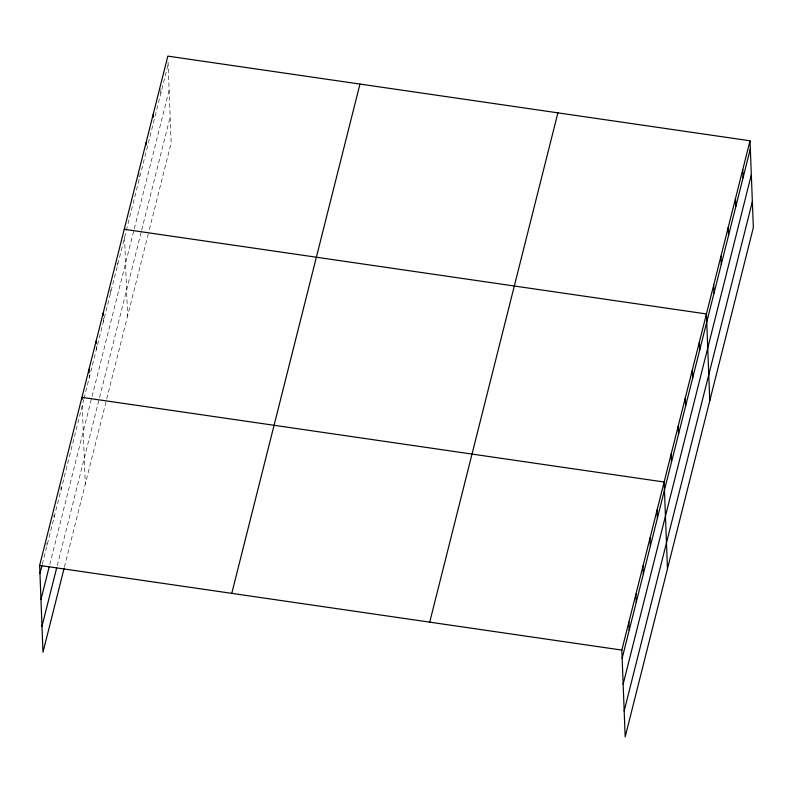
<?xml version="1.0" encoding="UTF-8"?>
<svg xmlns="http://www.w3.org/2000/svg" width="793" height="793" viewBox="0 0 793 793"><rect width="100%" height="100%" fill="white"/><g stroke="black" fill="none" stroke-linecap="round" stroke-linejoin="round"><path stroke-width="0.59" stroke-dasharray="3.96 2.97" d="M42.316 564.229L83.731 399.662M84.028 398.492L168.146 64.273M49.771 564.507L133.987 229.901M134.275 228.751L169.137 90.224M57.265 565.568L141.114 232.399M141.699 230.089L170.168 116.958M64.431 567.015L106.431 400.108M106.728 398.938L148.797 231.804M149.371 229.494L171.169 142.918L168.057 61.943M160.751 89.639L160.88 93.128M138.825 172.735L139.092 179.714M124.56 237.434L127.584 316.08M117.423 263.117L117.513 265.447M110.326 289.96L110.465 293.45M103.278 317.973L103.417 321.462M96.231 345.986L96.359 349.475M89.222 375.158L89.312 377.488M82.264 405.501L85.287 484.146M61.021 487.209L61.111 489.539M53.974 515.222L54.063 517.542M46.926 543.235L47.015 545.554"/><path stroke-width="1.19" d="M64.134 568.185L42.981 652.213L39.65 565.429L167.829 56.125L750.019 140.787L753.35 227.571L625.171 736.875L621.831 650.082L750.019 140.787M39.967 573.567L42.019 565.399M40.958 599.518L49.186 566.846M41.989 626.262L56.67 567.907M231.774 593.362L359.953 84.068M429.717 622.148L557.895 112.844M622.148 658.23L750.327 148.925M623.149 684.181L751.328 174.876M624.17 710.924L752.349 201.62M124.253 229.286L706.434 313.949L709.765 400.733M39.65 565.429L621.831 650.082M742.754 169.643L743.061 177.791M735.488 198.508L735.805 206.646M728.222 227.363L728.539 235.511M720.966 256.228L721.273 264.366M713.7 285.084L714.007 293.232M699.386 341.961L699.694 350.1M692.339 369.974L692.646 378.112M685.281 397.987L685.598 406.125M678.233 425.99L678.55 434.138M671.185 454.002L671.493 462.15M667.468 568.809L664.137 482.015L81.947 397.352L82.036 399.682M657.08 510.028L657.397 518.166M650.032 538.041L650.349 546.179M642.984 566.053L643.301 574.191M635.936 594.066L636.244 602.204M628.889 622.079L629.196 630.217M153.307 113.845L153.436 117.334M146.041 142.71L146.13 145.03M103.1 313.324L103.189 315.654M96.052 341.337L96.141 343.656M89.004 369.35L89.133 372.839"/></g></svg>
